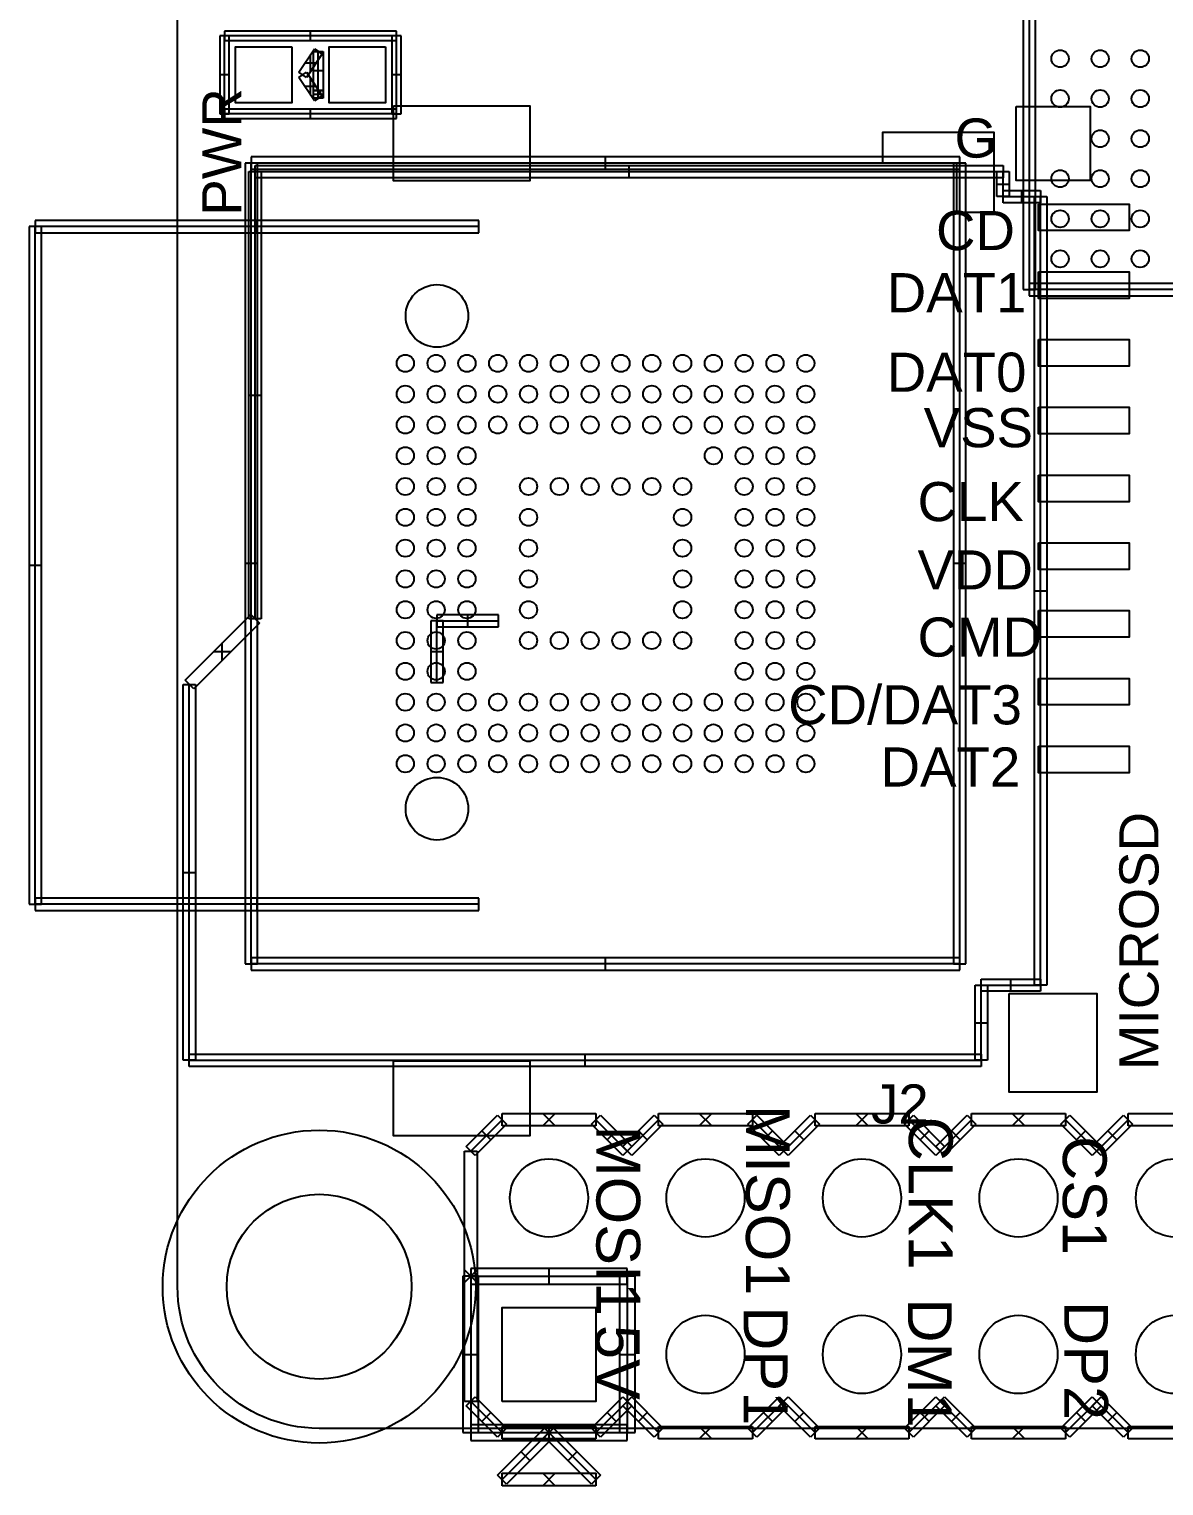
# Model space of a CAD drawing. Header units: millimetres. Extents: x -2.4 to 49.8, y -2.2 to 46.
# Drawn here: x -2.41 to 16.01, y -0.93 to 22.71 of the extents above; entities that cross this region are included whole.
import ezdxf

# ---------------------------------------------------------------- set-up
doc = ezdxf.new("R2010")
doc.units = ezdxf.units.MM
doc.header["$MEASUREMENT"] = 0
for name, color, linetype in [('BOT', 7, 'Continuous'), ('OUT', 7, 'Continuous'), ('SILK-BOT', 7, 'Continuous'), ('SILK-TOP', 7, 'Continuous'), ('TOP', 7, 'Continuous')]:
    doc.layers.add(name, color=color, linetype=linetype)

msp = doc.modelspace()

# ---------------------------------------------------------------- linework, layer by layer
at = {"layer": 'BOT'}
msp.add_lwpolyline([(5.268, 0.438), (5.268, 1.962), (6.792, 1.962), (6.792, 0.438), (5.268, 0.438)], dxfattribs=at)
for centre, radius in [((14.326, 22.233), 0.14), ((14.976, 22.233), 0.14), ((15.627, 22.233), 0.14), ((14.326, 21.585), 0.14), ((14.976, 21.585), 0.14), ((15.627, 21.585), 0.14), ((14.976, 20.935), 0.14), ((15.627, 20.935), 0.14), ((14.326, 20.285), 0.14), ((14.976, 20.285), 0.14), ((15.627, 20.285), 0.14), ((14.326, 19.634), 0.14), ((14.976, 19.634), 0.14), ((15.627, 19.634), 0.14), ((14.326, 18.984), 0.14), ((14.976, 18.984), 0.14), ((15.627, 18.984), 0.14), ((4.212, 18.058), 0.508), ((3.698, 17.288), 0.14), ((4.198, 17.288), 0.14), ((4.698, 17.288), 0.14), ((5.198, 17.288), 0.14), ((5.698, 17.288), 0.14), ((6.198, 17.288), 0.14), ((6.698, 17.288), 0.14), ((7.198, 17.288), 0.14), ((7.698, 17.288), 0.14), ((8.198, 17.288), 0.14), ((8.698, 17.288), 0.14), ((9.198, 17.288), 0.14), ((9.698, 17.288), 0.14), ((10.198, 17.288), 0.14), ((3.698, 16.788), 0.14), ((4.198, 16.788), 0.14), ((4.698, 16.788), 0.14), ((5.198, 16.788), 0.14), ((5.698, 16.788), 0.14), ((6.198, 16.788), 0.14), ((6.698, 16.788), 0.14), ((7.198, 16.788), 0.14), ((7.698, 16.788), 0.14), ((8.198, 16.788), 0.14), ((8.698, 16.788), 0.14), ((9.198, 16.788), 0.14), ((9.698, 16.788), 0.14), ((10.198, 16.788), 0.14), ((3.698, 16.288), 0.14), ((4.198, 16.288), 0.14), ((4.698, 16.288), 0.14), ((5.198, 16.288), 0.14), ((5.698, 16.288), 0.14), ((6.198, 16.288), 0.14), ((6.698, 16.288), 0.14), ((7.198, 16.288), 0.14), ((7.698, 16.288), 0.14), ((8.198, 16.288), 0.14), ((8.698, 16.288), 0.14), ((9.198, 16.288), 0.14), ((9.698, 16.288), 0.14), ((10.198, 16.288), 0.14), ((3.698, 15.788), 0.14), ((4.198, 15.788), 0.14), ((4.698, 15.788), 0.14), ((8.698, 15.788), 0.14), ((9.198, 15.788), 0.14), ((9.698, 15.788), 0.14), ((10.198, 15.788), 0.14), ((3.698, 15.288), 0.14), ((4.198, 15.288), 0.14), ((4.698, 15.288), 0.14), ((5.698, 15.288), 0.14), ((6.198, 15.288), 0.14), ((6.698, 15.288), 0.14), ((7.198, 15.288), 0.14), ((7.698, 15.288), 0.14), ((8.198, 15.288), 0.14), ((9.198, 15.288), 0.14), ((9.698, 15.288), 0.14), ((10.198, 15.288), 0.14), ((3.698, 14.788), 0.14), ((4.198, 14.788), 0.14), ((4.698, 14.788), 0.14), ((5.698, 14.788), 0.14), ((8.198, 14.788), 0.14), ((9.198, 14.788), 0.14), ((9.698, 14.788), 0.14), ((10.198, 14.788), 0.14), ((3.698, 14.288), 0.14), ((4.198, 14.288), 0.14), ((4.698, 14.288), 0.14), ((5.698, 14.288), 0.14), ((8.198, 14.288), 0.14), ((9.198, 14.288), 0.14), ((9.698, 14.288), 0.14), ((10.198, 14.288), 0.14), ((3.698, 13.788), 0.14), ((4.198, 13.788), 0.14), ((4.698, 13.788), 0.14), ((5.698, 13.788), 0.14), ((8.198, 13.788), 0.14), ((9.198, 13.788), 0.14), ((9.698, 13.788), 0.14), ((10.198, 13.788), 0.14), ((3.698, 13.288), 0.14), ((4.198, 13.288), 0.14), ((4.698, 13.288), 0.14), ((5.698, 13.288), 0.14), ((8.198, 13.288), 0.14), ((9.198, 13.288), 0.14), ((9.698, 13.288), 0.14), ((10.198, 13.288), 0.14), ((3.698, 12.788), 0.14), ((4.198, 12.788), 0.14), ((4.698, 12.788), 0.14), ((5.698, 12.788), 0.14), ((6.198, 12.788), 0.14), ((6.698, 12.788), 0.14), ((7.198, 12.788), 0.14), ((7.698, 12.788), 0.14), ((8.198, 12.788), 0.14), ((9.198, 12.788), 0.14), ((9.698, 12.788), 0.14), ((10.198, 12.788), 0.14), ((3.698, 12.288), 0.14), ((4.198, 12.288), 0.14), ((4.698, 12.288), 0.14), ((9.198, 12.288), 0.14), ((9.698, 12.288), 0.14), ((10.198, 12.288), 0.14), ((3.698, 11.788), 0.14), ((4.198, 11.788), 0.14), ((4.698, 11.788), 0.14), ((5.198, 11.788), 0.14), ((5.698, 11.788), 0.14), ((6.198, 11.788), 0.14), ((6.698, 11.788), 0.14), ((7.198, 11.788), 0.14), ((7.698, 11.788), 0.14), ((8.198, 11.788), 0.14), ((8.698, 11.788), 0.14), ((9.198, 11.788), 0.14), ((9.698, 11.788), 0.14), ((10.198, 11.788), 0.14), ((3.698, 11.288), 0.14), ((4.198, 11.288), 0.14), ((4.698, 11.288), 0.14), ((5.198, 11.288), 0.14), ((5.698, 11.288), 0.14), ((6.198, 11.288), 0.14), ((6.698, 11.288), 0.14), ((7.198, 11.288), 0.14), ((7.698, 11.288), 0.14), ((8.198, 11.288), 0.14), ((8.698, 11.288), 0.14), ((9.198, 11.288), 0.14), ((9.698, 11.288), 0.14), ((10.198, 11.288), 0.14), ((3.698, 10.788), 0.14), ((4.198, 10.788), 0.14), ((4.698, 10.788), 0.14), ((5.198, 10.788), 0.14), ((5.698, 10.788), 0.14), ((6.198, 10.788), 0.14), ((6.698, 10.788), 0.14), ((7.198, 10.788), 0.14), ((7.698, 10.788), 0.14), ((8.198, 10.788), 0.14), ((8.698, 10.788), 0.14), ((9.198, 10.788), 0.14), ((9.698, 10.788), 0.14), ((10.198, 10.788), 0.14), ((4.212, 10.058), 0.508), ((2.3, 2.3), 2.54), ((6.03, 3.74), 0.635), ((8.57, 3.74), 0.635), ((11.11, 3.74), 0.635), ((13.65, 3.74), 0.635), ((16.19, 3.74), 0.635), ((8.57, 1.2), 0.635), ((11.11, 1.2), 0.635), ((13.65, 1.2), 0.635), ((16.19, 1.2), 0.635)]:
    msp.add_circle(centre, radius, dxfattribs=at)
at = {"layer": 'OUT'}
msp.add_lwpolyline([(0, 2.3), (0, 37.7, -0.414213), (2.3, 40), (37.7, 40, -0.414213), (40, 37.7), (40, 2.3, -0.414213), (37.7, 0), (2.3, 0, -0.414212), (0, 2.3)], format="xyb", dxfattribs=at)
at = {"layer": 'SILK-BOT'}
for p, q in [((13.725, 32.484), (13.725, 18.484)), ((13.826, 32.484), (13.826, 18.484)), ((13.926, 18.484), (13.926, 32.484)), ((1.198, 20.638), (1.198, 20.438)), ((12.698, 20.638), (1.198, 20.638)), ((6.948, 20.438), (6.948, 20.638)), ((12.698, 20.438), (12.698, 20.638)), ((1.298, 20.538), (1.098, 20.538)), ((1.098, 20.538), (1.098, 7.538)), ((1.198, 7.538), (1.198, 20.538)), ((12.698, 20.538), (1.198, 20.538)), ((1.198, 20.438), (12.698, 20.438)), ((1.298, 7.538), (1.298, 20.538)), ((12.798, 20.538), (12.598, 20.538)), ((12.598, 20.538), (12.598, 7.538)), ((12.698, 7.538), (12.698, 20.538)), ((12.798, 7.538), (12.798, 20.538)), ((13.725, 18.484), (13.926, 18.484)), ((27.826, 18.584), (13.826, 18.584)), ((13.826, 18.584), (13.826, 18.383)), ((27.826, 18.484), (13.826, 18.484)), ((13.826, 18.383), (27.826, 18.383)), ((1.298, 14.038), (1.098, 14.038)), ((12.798, 14.038), (12.598, 14.038)), ((12.698, 7.638), (1.198, 7.638)), ((1.198, 7.638), (1.198, 7.438)), ((6.948, 7.438), (6.948, 7.638)), ((12.698, 7.438), (12.698, 7.638)), ((1.098, 7.538), (1.298, 7.538)), ((12.698, 7.538), (1.198, 7.538)), ((1.198, 7.438), (12.698, 7.438)), ((12.598, 7.538), (12.798, 7.538))]:
    msp.add_line(p, q, dxfattribs=at)
msp.add_lwpolyline([(11.448, 20.538), (11.448, 21.038), (13.248, 21.038), (13.248, 19.738), (12.648, 19.738), (12.648, 20.538), (11.448, 20.538)], dxfattribs=at)
at = {"layer": 'SILK-TOP'}
for p, q in [((0.838, 22.606), (0.686, 22.606)), ((0.686, 22.606), (0.686, 21.336)), ((0.762, 22.682), (0.762, 22.53)), ((3.556, 22.682), (0.762, 22.682)), ((0.762, 21.336), (0.762, 22.606)), ((3.556, 22.606), (0.762, 22.606)), ((0.762, 22.53), (3.556, 22.53)), ((0.838, 21.336), (0.838, 22.606)), ((2.159, 22.53), (2.159, 22.682)), ((3.632, 22.606), (3.48, 22.606)), ((3.48, 22.606), (3.48, 21.336)), ((3.556, 22.53), (3.556, 22.682)), ((3.556, 21.336), (3.556, 22.606)), ((3.632, 21.336), (3.632, 22.606)), ((1.969, 22.013), (2.223, 22.394)), ((2.349, 22.31), (2.095, 21.929)), ((2.159, 22.024), (2.159, 22.299)), ((2.21, 21.717), (2.21, 22.352)), ((2.21, 22.352), (2.362, 22.352)), ((2.223, 22.394), (2.349, 22.31)), ((2.286, 21.717), (2.286, 22.352)), ((2.362, 22.352), (2.362, 21.717)), ((2.095, 21.929), (1.969, 22.013)), ((1.969, 21.929), (2.095, 22.013)), ((2.251, 22.162), (2.067, 22.162)), ((2.095, 22.013), (2.349, 21.632)), ((2.362, 22.035), (2.21, 22.035)), ((0.838, 21.971), (0.686, 21.971)), ((2.223, 21.548), (1.969, 21.929)), ((2.251, 21.78), (2.067, 21.78)), ((2.159, 21.643), (2.159, 21.918)), ((3.632, 21.971), (3.48, 21.971)), ((2.362, 21.717), (2.21, 21.717)), ((2.21, 21.59), (2.21, 21.717)), ((2.21, 21.717), (2.362, 21.717)), ((2.362, 21.654), (2.21, 21.654)), ((2.362, 21.59), (2.21, 21.59)), ((2.349, 21.632), (2.223, 21.548)), ((2.286, 21.59), (2.286, 21.717)), ((2.362, 21.717), (2.362, 21.59)), ((0.686, 21.336), (0.838, 21.336)), ((3.556, 21.412), (0.762, 21.412)), ((0.762, 21.412), (0.762, 21.26)), ((3.556, 21.336), (0.762, 21.336)), ((2.159, 21.26), (2.159, 21.412)), ((3.48, 21.336), (3.632, 21.336)), ((3.556, 21.26), (3.556, 21.412)), ((0.762, 21.26), (3.556, 21.26)), ((1.159, 20.401), (1.359, 20.401)), ((1.159, 13.142), (1.159, 20.401)), ((1.259, 20.301), (1.259, 20.501)), ((1.259, 20.501), (13.4, 20.501)), ((1.259, 20.401), (13.4, 20.401)), ((1.259, 13.142), (1.259, 20.401)), ((1.359, 20.401), (1.359, 13.142)), ((7.33, 20.301), (7.33, 20.501)), ((13.3, 19.994), (13.3, 20.401)), ((13.3, 20.401), (13.5, 20.401)), ((13.4, 20.501), (13.4, 20.301)), ((13.4, 19.994), (13.4, 20.401)), ((13.5, 20.401), (13.5, 19.994)), ((13.4, 20.301), (1.259, 20.301)), ((13.3, 20.198), (13.5, 20.198)), ((13.5, 19.994), (13.3, 19.994)), ((13.4, 19.894), (13.4, 20.094)), ((13.4, 20.094), (14.01, 20.094)), ((13.4, 19.994), (14.01, 19.994)), ((14.01, 19.894), (13.4, 19.894)), ((13.705, 19.894), (13.705, 20.094)), ((13.91, 7.194), (13.91, 19.994)), ((13.91, 19.994), (14.11, 19.994)), ((14.01, 20.094), (14.01, 19.894)), ((14.01, 7.194), (14.01, 19.994)), ((14.11, 19.994), (14.11, 7.194)), ((-2.208, 19.508), (-2.408, 19.508)), ((-2.408, 19.508), (-2.408, 8.508)), ((-2.308, 19.608), (-2.308, 19.408)), ((4.892, 19.608), (-2.308, 19.608)), ((-2.308, 8.508), (-2.308, 19.508)), ((4.892, 19.508), (-2.308, 19.508)), ((-2.308, 19.408), (4.892, 19.408)), ((-2.208, 8.508), (-2.208, 19.508)), ((1.292, 19.408), (1.292, 19.608)), ((4.892, 19.408), (4.892, 19.608)), ((1.159, 16.771), (1.359, 16.771)), ((-2.208, 14.008), (-2.408, 14.008)), ((13.91, 13.594), (14.11, 13.594)), ((0.122, 12.145), (1.188, 13.212)), ((1.33, 13.071), (0.263, 12.004)), ((1.359, 13.142), (1.159, 13.142)), ((1.188, 13.212), (1.33, 13.071)), ((4.312, 13.108), (4.112, 13.108)), ((4.112, 13.108), (4.112, 12.108)), ((4.212, 13.208), (4.212, 13.008)), ((5.212, 13.208), (4.212, 13.208)), ((4.212, 12.108), (4.212, 13.108)), ((4.212, 13.108), (5.212, 13.108)), ((4.212, 13.008), (5.212, 13.008)), ((4.312, 12.108), (4.312, 13.108)), ((4.712, 13.008), (4.712, 13.208)), ((5.212, 13.008), (5.212, 13.208)), ((0.584, 12.608), (0.867, 12.608)), ((0.726, 12.467), (0.726, 12.75)), ((4.112, 12.608), (4.312, 12.608)), ((0.092, 12.075), (0.292, 12.075)), ((0.092, 5.975), (0.092, 12.075)), ((0.263, 12.004), (0.122, 12.145)), ((0.192, 5.975), (0.192, 12.075)), ((0.292, 12.075), (0.292, 5.975)), ((4.112, 12.108), (4.312, 12.108)), ((0.092, 9.025), (0.292, 9.025)), ((4.892, 8.608), (-2.308, 8.608)), ((-2.308, 8.608), (-2.308, 8.408)), ((1.292, 8.408), (1.292, 8.608)), ((4.892, 8.408), (4.892, 8.608)), ((-2.408, 8.508), (-2.208, 8.508)), ((4.892, 8.508), (-2.308, 8.508)), ((-2.308, 8.408), (4.892, 8.408)), ((12.945, 5.975), (12.945, 7.194)), ((12.945, 7.194), (13.145, 7.194)), ((13.045, 7.094), (13.045, 7.294)), ((13.045, 7.294), (14.01, 7.294)), ((13.045, 5.975), (13.045, 7.194)), ((13.045, 7.194), (14.01, 7.194)), ((14.01, 7.094), (13.045, 7.094)), ((13.145, 7.194), (13.145, 5.975)), ((13.527, 7.094), (13.527, 7.294)), ((14.11, 7.194), (13.91, 7.194)), ((14.01, 7.294), (14.01, 7.094)), ((12.945, 6.585), (13.145, 6.585)), ((0.292, 5.975), (0.092, 5.975)), ((0.192, 5.875), (0.192, 6.075)), ((0.192, 6.075), (13.045, 6.075)), ((0.192, 5.975), (13.045, 5.975)), ((6.619, 5.875), (6.619, 6.075)), ((13.145, 5.975), (12.945, 5.975)), ((13.045, 6.075), (13.045, 5.875)), ((13.045, 5.875), (0.192, 5.875)), ((4.688, 4.574), (5.196, 5.082)), ((4.688, 4.574), (5.196, 5.082)), ((5.268, 5.01), (4.76, 4.502)), ((5.268, 5.01), (4.76, 4.502)), ((5.196, 5.082), (5.34, 4.938)), ((5.196, 5.082), (5.34, 4.938)), ((5.268, 4.908), (5.268, 5.112)), ((5.268, 5.112), (6.792, 5.112)), ((6.132, 4.908), (5.928, 5.112)), ((6.132, 5.112), (5.928, 4.908)), ((6.72, 4.938), (6.864, 5.082)), ((6.792, 5.112), (6.792, 4.908)), ((7.3, 4.502), (6.792, 5.01)), ((6.864, 5.082), (7.372, 4.574)), ((7.228, 4.574), (7.736, 5.082)), ((7.808, 5.01), (7.3, 4.502)), ((7.736, 5.082), (7.88, 4.938)), ((7.808, 4.908), (7.808, 5.112)), ((7.808, 5.112), (9.332, 5.112)), ((8.672, 4.908), (8.468, 5.112)), ((8.672, 5.112), (8.468, 4.908)), ((9.26, 4.938), (9.404, 5.082)), ((9.332, 5.112), (9.332, 4.908)), ((9.84, 4.502), (9.332, 5.01)), ((9.404, 5.082), (9.912, 4.574)), ((9.768, 4.574), (10.276, 5.082)), ((10.348, 5.01), (9.84, 4.502)), ((10.276, 5.082), (10.42, 4.938)), ((10.348, 4.908), (10.348, 5.112)), ((10.348, 5.112), (11.872, 5.112)), ((11.212, 4.908), (11.008, 5.112)), ((11.212, 5.112), (11.008, 4.908)), ((11.8, 4.938), (11.944, 5.082)), ((11.872, 5.112), (11.872, 4.908)), ((12.38, 4.502), (11.872, 5.01)), ((11.944, 5.082), (12.452, 4.574)), ((12.308, 4.574), (12.816, 5.082)), ((12.888, 5.01), (12.38, 4.502)), ((12.816, 5.082), (12.96, 4.938)), ((12.888, 4.908), (12.888, 5.112)), ((12.888, 5.112), (14.412, 5.112)), ((13.752, 4.908), (13.548, 5.112)), ((13.752, 5.112), (13.548, 4.908)), ((14.34, 4.938), (14.484, 5.082)), ((14.412, 5.112), (14.412, 4.908)), ((14.92, 4.502), (14.412, 5.01)), ((14.484, 5.082), (14.992, 4.574)), ((14.848, 4.574), (15.356, 5.082)), ((15.428, 5.01), (14.92, 4.502)), ((15.356, 5.082), (15.5, 4.938)), ((15.428, 4.908), (15.428, 5.112)), ((15.428, 5.112), (16.952, 5.112)), ((5.34, 4.938), (4.832, 4.43)), ((5.34, 4.938), (4.832, 4.43)), ((5.086, 4.684), (4.942, 4.828)), ((4.942, 4.828), (5.086, 4.684)), ((6.792, 4.908), (5.268, 4.908)), ((7.228, 4.43), (6.72, 4.938)), ((7.118, 4.828), (6.974, 4.684)), ((7.88, 4.938), (7.372, 4.43)), ((7.626, 4.684), (7.482, 4.828)), ((9.332, 4.908), (7.808, 4.908)), ((9.768, 4.43), (9.26, 4.938)), ((9.658, 4.828), (9.514, 4.684)), ((10.42, 4.938), (9.912, 4.43)), ((10.166, 4.684), (10.022, 4.828)), ((11.872, 4.908), (10.348, 4.908)), ((12.308, 4.43), (11.8, 4.938)), ((12.198, 4.828), (12.054, 4.684)), ((12.96, 4.938), (12.452, 4.43)), ((12.706, 4.684), (12.562, 4.828)), ((14.412, 4.908), (12.888, 4.908)), ((14.848, 4.43), (14.34, 4.938)), ((14.738, 4.828), (14.594, 4.684)), ((15.5, 4.938), (14.992, 4.43)), ((15.246, 4.684), (15.102, 4.828)), ((16.952, 4.908), (15.428, 4.908)), ((4.658, 4.502), (4.862, 4.502)), ((4.658, 0.438), (4.658, 4.502)), ((4.832, 4.43), (4.688, 4.574)), ((4.832, 4.43), (4.688, 4.574)), ((4.862, 4.502), (4.862, 0.438)), ((7.372, 4.574), (7.228, 4.43)), ((7.372, 4.43), (7.228, 4.574)), ((9.912, 4.574), (9.768, 4.43)), ((9.912, 4.43), (9.768, 4.574)), ((12.452, 4.574), (12.308, 4.43)), ((12.452, 4.43), (12.308, 4.574)), ((14.992, 4.574), (14.848, 4.43)), ((14.992, 4.43), (14.848, 4.574)), ((4.887, 2.47), (4.633, 2.47)), ((4.633, 2.47), (4.633, -0.07)), ((4.862, 2.572), (4.658, 2.368)), ((4.658, 2.572), (4.862, 2.368)), ((4.76, 2.597), (4.76, 2.343)), ((7.3, 2.597), (4.76, 2.597)), ((4.76, 2.47), (7.3, 2.47)), ((4.76, 2.47), (4.76, -0.07)), ((4.887, -0.07), (4.887, 2.47)), ((6.03, 2.597), (6.03, 2.343)), ((7.427, 2.47), (7.173, 2.47)), ((7.173, 2.47), (7.173, -0.07)), ((7.3, 2.343), (7.3, 2.597)), ((7.3, 2.47), (7.3, -0.07)), ((7.427, -0.07), (7.427, 2.47)), ((4.76, 2.343), (7.3, 2.343)), ((4.633, 1.2), (4.887, 1.2)), ((7.173, 1.2), (7.427, 1.2)), ((4.688, 0.366), (4.832, 0.51)), ((4.688, 0.366), (4.832, 0.51)), ((4.832, 0.51), (5.34, 0.002)), ((4.832, 0.51), (5.34, 0.002)), ((6.72, 0.002), (7.228, 0.51)), ((7.228, 0.366), (7.372, 0.51)), ((7.228, 0.51), (7.372, 0.366)), ((7.372, 0.51), (7.88, 0.002)), ((9.26, 0.002), (9.768, 0.51)), ((9.768, 0.366), (9.912, 0.51)), ((9.768, 0.51), (9.912, 0.366)), ((9.912, 0.51), (10.42, 0.002)), ((11.8, 0.002), (12.308, 0.51)), ((12.308, 0.366), (12.452, 0.51)), ((12.308, 0.51), (12.452, 0.366)), ((12.452, 0.51), (12.96, 0.002)), ((14.34, 0.002), (14.848, 0.51)), ((14.848, 0.366), (14.992, 0.51)), ((14.848, 0.51), (14.992, 0.366)), ((14.992, 0.51), (15.5, 0.002)), ((4.862, 0.438), (4.658, 0.438)), ((5.196, -0.142), (4.688, 0.366)), ((5.196, -0.142), (4.688, 0.366)), ((4.76, 0.438), (5.268, -0.07)), ((4.76, 0.438), (5.268, -0.07)), ((4.942, 0.112), (5.086, 0.256)), ((5.086, 0.256), (4.942, 0.112)), ((6.792, -0.07), (7.3, 0.438)), ((7.372, 0.366), (6.864, -0.142)), ((6.974, 0.256), (7.118, 0.112)), ((7.736, -0.142), (7.228, 0.366)), ((7.3, 0.438), (7.808, -0.07)), ((7.482, 0.112), (7.626, 0.256)), ((9.332, -0.07), (9.84, 0.438)), ((9.912, 0.366), (9.404, -0.142)), ((9.514, 0.256), (9.658, 0.112)), ((10.276, -0.142), (9.768, 0.366)), ((9.84, 0.438), (10.348, -0.07)), ((10.022, 0.112), (10.166, 0.256)), ((11.872, -0.07), (12.38, 0.438)), ((12.452, 0.366), (11.944, -0.142)), ((12.054, 0.256), (12.198, 0.112)), ((12.816, -0.142), (12.308, 0.366)), ((12.38, 0.438), (12.888, -0.07)), ((12.562, 0.112), (12.706, 0.256)), ((14.412, -0.07), (14.92, 0.438)), ((14.992, 0.366), (14.484, -0.142)), ((14.594, 0.256), (14.738, 0.112)), ((15.356, -0.142), (14.848, 0.366)), ((14.92, 0.438), (15.428, -0.07)), ((15.102, 0.112), (15.246, 0.256)), ((7.3, 0.057), (4.76, 0.057)), ((4.76, 0.057), (4.76, -0.197)), ((5.34, 0.002), (5.196, -0.142)), ((5.34, 0.002), (5.196, -0.142)), ((5.196, -0.76), (5.958, 0.002)), ((5.268, -0.172), (5.268, 0.032)), ((5.268, 0.032), (6.792, 0.032)), ((5.928, 0.032), (6.132, -0.172)), ((5.928, -0.172), (6.132, 0.032)), ((5.958, 0.002), (6.102, -0.142)), ((5.958, -0.142), (6.102, 0.002)), ((6.03, 0.057), (6.03, -0.197)), ((6.102, 0.002), (6.864, -0.76)), ((6.864, -0.142), (6.72, 0.002)), ((6.792, 0.032), (6.792, -0.172)), ((7.3, -0.197), (7.3, 0.057)), ((7.88, 0.002), (7.736, -0.142)), ((7.808, -0.172), (7.808, 0.032)), ((7.808, 0.032), (9.332, 0.032)), ((8.468, 0.032), (8.672, -0.172)), ((8.468, -0.172), (8.672, 0.032)), ((9.404, -0.142), (9.26, 0.002)), ((9.332, 0.032), (9.332, -0.172)), ((10.42, 0.002), (10.276, -0.142)), ((10.348, -0.172), (10.348, 0.032)), ((10.348, 0.032), (11.872, 0.032)), ((11.008, 0.032), (11.212, -0.172)), ((11.008, -0.172), (11.212, 0.032)), ((11.944, -0.142), (11.8, 0.002)), ((11.872, 0.032), (11.872, -0.172)), ((12.96, 0.002), (12.816, -0.142)), ((12.888, -0.172), (12.888, 0.032)), ((12.888, 0.032), (14.412, 0.032)), ((13.548, 0.032), (13.752, -0.172)), ((13.548, -0.172), (13.752, 0.032)), ((14.484, -0.142), (14.34, 0.002)), ((14.412, 0.032), (14.412, -0.172)), ((15.5, 0.002), (15.356, -0.142)), ((15.428, -0.172), (15.428, 0.032)), ((15.428, 0.032), (16.952, 0.032)), ((4.633, -0.07), (4.887, -0.07)), ((4.76, -0.07), (7.3, -0.07)), ((4.76, -0.197), (7.3, -0.197)), ((6.03, -0.07), (5.268, -0.832)), ((6.792, -0.172), (5.268, -0.172)), ((6.102, -0.142), (5.34, -0.904)), ((6.72, -0.904), (5.958, -0.142)), ((6.03, -0.07), (6.792, -0.832)), ((7.173, -0.07), (7.427, -0.07)), ((9.332, -0.172), (7.808, -0.172)), ((11.872, -0.172), (10.348, -0.172)), ((14.412, -0.172), (12.888, -0.172)), ((16.952, -0.172), (15.428, -0.172)), ((5.577, -0.379), (5.721, -0.523)), ((6.483, -0.379), (6.339, -0.523)), ((5.34, -0.904), (5.196, -0.76)), ((5.268, -0.934), (5.268, -0.73)), ((5.268, -0.73), (6.792, -0.73)), ((6.792, -0.934), (5.268, -0.934)), ((6.132, -0.73), (5.928, -0.934)), ((5.928, -0.73), (6.132, -0.934)), ((6.864, -0.76), (6.72, -0.904)), ((6.792, -0.73), (6.792, -0.934))]:
    msp.add_line(p, q, dxfattribs=at)
at = {"layer": 'TOP'}
for points in [[(1.854, 22.428), (1.854, 21.514), (0.94, 21.514), (0.94, 22.428), (1.854, 22.428)], [(3.378, 22.428), (3.378, 21.514), (2.464, 21.514), (2.464, 22.428), (3.378, 22.428)], [(3.507, 21.468), (5.717, 21.468), (5.717, 20.248), (3.507, 20.248), (3.507, 21.468)], [(13.612, 21.458), (14.812, 21.458), (14.812, 20.258), (13.612, 20.258), (13.612, 21.458)], [(13.975, 19.874), (15.449, 19.874), (15.449, 19.442), (13.975, 19.442), (13.975, 19.874)], [(13.975, 18.774), (15.449, 18.774), (15.449, 18.342), (13.975, 18.342), (13.975, 18.774)], [(13.975, 17.674), (15.449, 17.674), (15.449, 17.242), (13.975, 17.242), (13.975, 17.674)], [(13.975, 16.574), (15.449, 16.574), (15.449, 16.142), (13.975, 16.142), (13.975, 16.574)], [(13.975, 15.474), (15.449, 15.474), (15.449, 15.042), (13.975, 15.042), (13.975, 15.474)], [(13.975, 14.374), (15.449, 14.374), (15.449, 13.942), (13.975, 13.942), (13.975, 14.374)], [(13.975, 13.274), (15.449, 13.274), (15.449, 12.842), (13.975, 12.842), (13.975, 13.274)], [(13.975, 12.174), (15.449, 12.174), (15.449, 11.742), (13.975, 11.742), (13.975, 12.174)], [(13.975, 11.074), (15.449, 11.074), (15.449, 10.642), (13.975, 10.642), (13.975, 11.074)], [(13.501, 7.058), (14.923, 7.058), (14.923, 5.458), (13.501, 5.458), (13.501, 7.058)], [(3.507, 5.968), (5.717, 5.968), (5.717, 4.748), (3.507, 4.748), (3.507, 5.968)], [(5.268, 0.438), (5.268, 1.962), (6.792, 1.962), (6.792, 0.438), (5.268, 0.438)]]:
    msp.add_lwpolyline(points, dxfattribs=at)
for centre, radius in [((4.212, 18.058), 0.508), ((4.212, 10.058), 0.508), ((6.03, 3.74), 0.635), ((8.57, 3.74), 0.635), ((11.11, 3.74), 0.635), ((13.65, 3.74), 0.635), ((16.19, 3.74), 0.635), ((2.3, 2.3), 1.5), ((8.57, 1.2), 0.635), ((11.11, 1.2), 0.635), ((13.65, 1.2), 0.635), ((16.19, 1.2), 0.635)]:
    msp.add_circle(centre, radius, dxfattribs=at)

# ---------------------------------------------------------------- texts
at = {"layer": 'SILK-BOT', "char_height": 0.7112, "attachment_point": 7, "rotation": 270, "line_spacing_factor": 0.963855}
for s, insert, width in [('\\fArial;MISO1', (9.217, 5.25), 3.53458), ('\\fArial;CLK1', (11.86, 5.059), 2.95191), ('\\fArial;MOSI1', (6.789, 4.914), 3.53458), ('\\fArial;CS1', (14.36, 4.745), 2.40351), ('\\fArial;DP1', (9.19, 1.983), 2.36924), ('\\fArial;DM1', (11.856, 2.11), 2.53633), ('\\fArial;DP2', (14.393, 2.068), 2.49348), ('\\fArial;5V', (6.78, 1.678), 1.88939)]:
    msp.add_mtext(s, dxfattribs=dict(at, insert=insert, width=width))
at = {"layer": 'SILK-TOP', "char_height": 0.635, "attachment_point": 7, "rotation": 90, "line_spacing_factor": 0.963855}
for s, insert, width in [('\\fArial;PWR', (1.037, 19.685), 2.6012), ('\\fArial;MICROSD', (15.932, 5.817), 4.68982)]:
    msp.add_mtext(s, dxfattribs=dict(at, insert=insert, width=width))
at = {"layer": 'SILK-TOP', "char_height": 0.635, "attachment_point": 7, "line_spacing_factor": 0.963855}
for s, insert, width in [('\\fArial;G', (12.612, 20.618), 1.22792), ('\\fArial;CD', (12.312, 19.117), 1.82467), ('\\fArial;DAT1', (11.512, 18.117), 2.65093), ('\\fArial;DAT0', (11.512, 16.817), 2.77334), ('\\fArial;VSS', (12.112, 15.917), 2.33726), ('\\fArial;CLK', (12.012, 14.717), 2.30666), ('\\fArial;VDD', (12.012, 13.617), 2.44054), ('\\fArial;CMD', (12.012, 12.518), 2.55913), ('\\fArial;CD/DAT3', (9.912, 11.418), 4.31877), ('\\fArial;DAT2', (11.412, 10.418), 2.76187), ('\\fArial;J2', (11.257, 4.939), 1.49187)]:
    msp.add_mtext(s, dxfattribs=dict(at, insert=insert, width=width))

doc.saveas('drawing.dxf')
